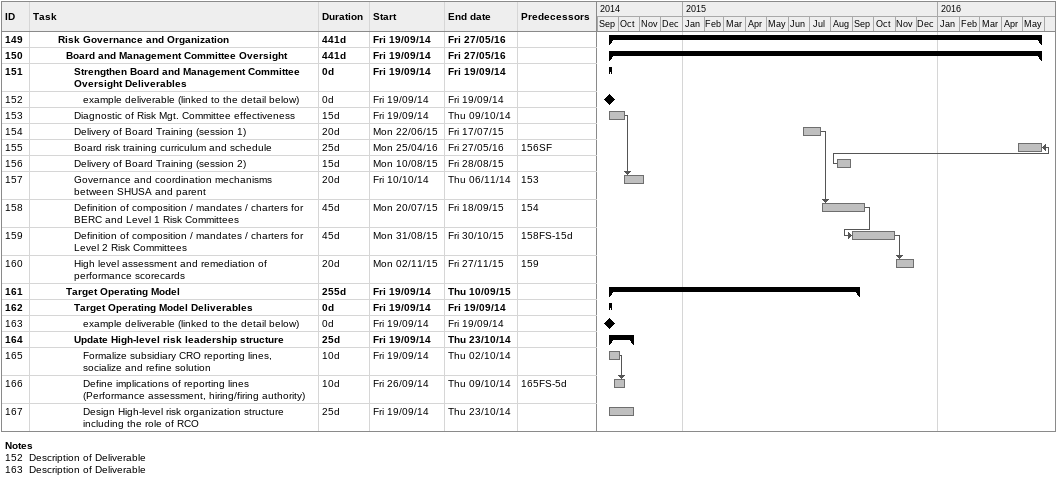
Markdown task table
| ID | Level | Task | Duration | Start | Finish | Predecessors |
|---|---|---|---|---|---|---|
| 149 | 4 | **Risk Governance and Organization** | 441d | 2014-09-19 | 2016-05-27 |  |
| 150 | 5 | **Board and Management Committee Oversight** | 441d | 2014-09-19 | 2016-05-27 |  |
| 151 | 6 | **Strengthen Board and Management Committee Oversight Deliverables** | 0d | 2014-09-19 | 2014-09-19 |  |
| 152 | 7 | example deliverable (linked to the detail below) | 0d | 2014-09-19 | 2014-09-19 |  |
| 153 | 6 | Diagnostic of Risk Mgt. Committee effectiveness | 15d | 2014-09-19 | 2014-10-09 |  |
| 154 | 6 | Delivery of Board Training (session 1) | 20d | 2015-06-22 | 2015-07-17 |  |
| 155 | 6 | Board risk training curriculum and schedule | 25d | 2016-04-25 | 2016-05-27 | 156SF |
| 156 | 6 | Delivery of Board Training (session 2) | 15d | 2015-08-10 | 2015-08-28 |  |
| 157 | 6 | Governance and coordination mechanisms between SHUSA and parent | 20d | 2014-10-10 | 2014-11-06 | 153 |
| 158 | 6 | Definition of composition / mandates / charters for BERC and Level 1 Risk Committees | 45d | 2015-07-20 | 2015-09-18 | 154 |
| 159 | 6 | Definition of composition / mandates / charters for Level 2 Risk Committees | 45d | 2015-08-31 | 2015-10-30 | 158FS-15d |
| 160 | 6 | High level assessment and remediation of performance scorecards | 20d | 2015-11-02 | 2015-11-27 | 159 |
| 161 | 5 | **Target Operating Model** | 255d | 2014-09-19 | 2015-09-10 |  |
| 162 | 6 | **Target Operating Model Deliverables** | 0d | 2014-09-19 | 2014-09-19 |  |
| 163 | 7 | example deliverable (linked to the detail below) | 0d | 2014-09-19 | 2014-09-19 |  |
| 164 | 6 | **Update High-level risk leadership structure** | 25d | 2014-09-19 | 2014-10-23 |  |
| 165 | 7 | Formalize subsidiary CRO reporting lines, socialize and refine solution | 10d | 2014-09-19 | 2014-10-02 |  |
| 166 | 7 | Define implications of reporting lines (Performance assessment, hiring/firing authority) | 10d | 2014-09-26 | 2014-10-09 | 165FS-5d |
| 167 | 7 | Design High-level risk organization structure including the role of RCO | 25d | 2014-09-19 | 2014-10-23 |  |

Notes
- 152: Description of Deliverable
- 163: Description of Deliverable
